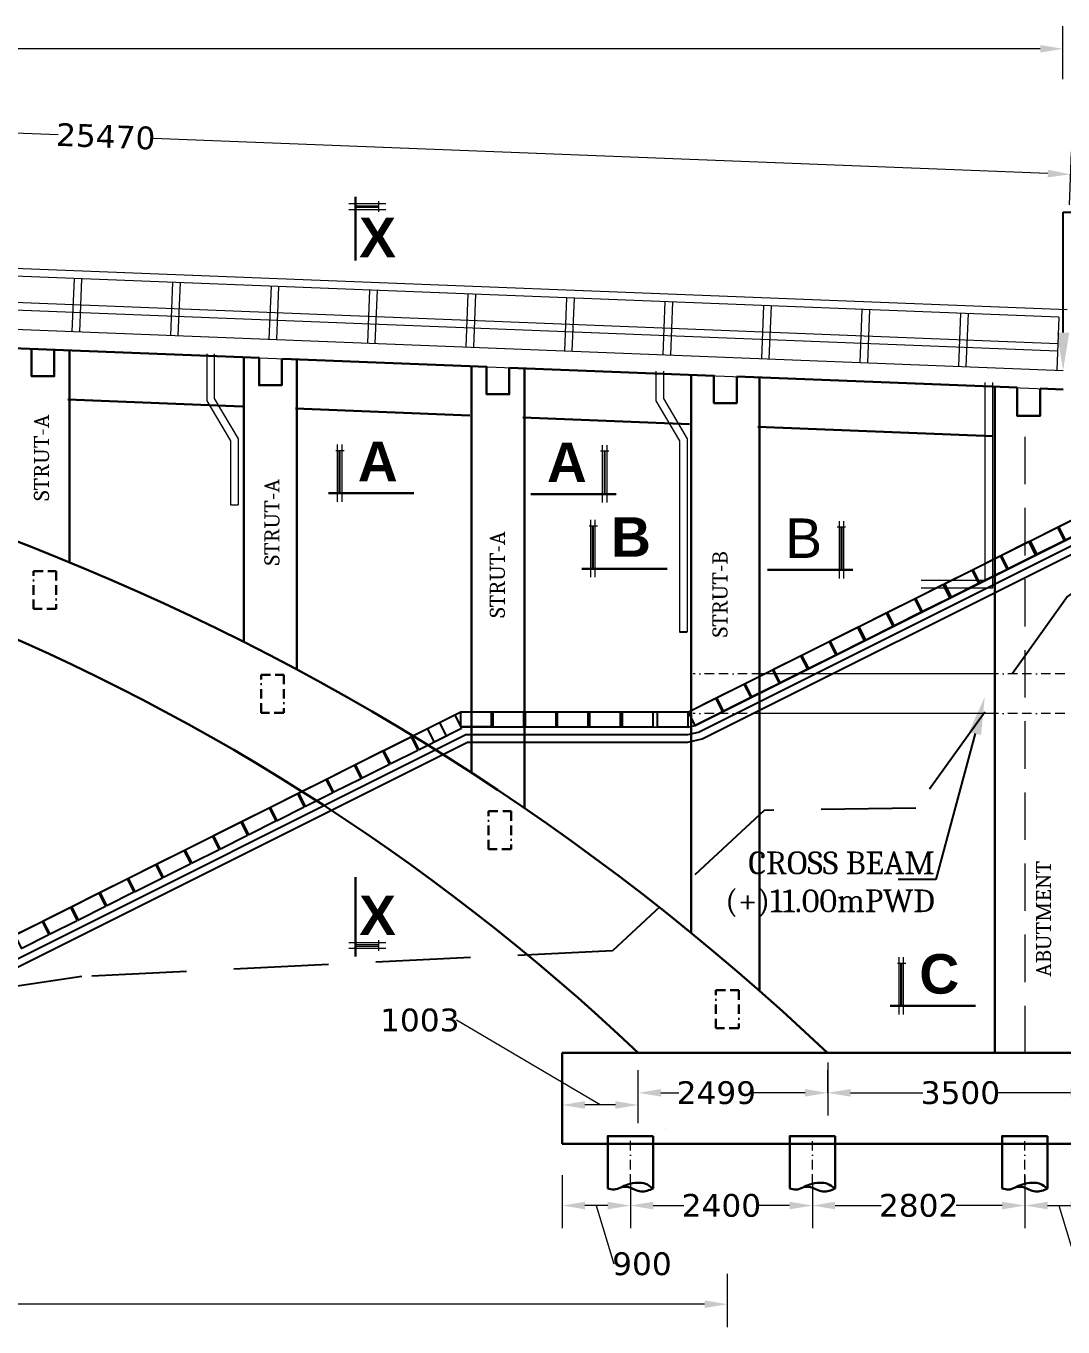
# Model space of a CAD drawing. Header units: millimetres. Extents: x 1475046 to 1606987, y -2702623 to -2509203.
# Drawn here: x 1530107 to 1543783, y -2527160 to -2510009 of the extents above; entities that cross this region are included whole.
import ezdxf
from ezdxf import colors
from ezdxf.entities.mleader import LeaderData, LeaderLine
from ezdxf.math import Vec2, Vec3

# ---------------------------------------------------------------- set-up
doc = ezdxf.new("R2010")
doc.units = ezdxf.units.MM
doc.header["$LTSCALE"] = 25
doc.header["$MEASUREMENT"] = 0
doc.header["$PDMODE"] = 3
for name, pattern in [('BORDER2', [0.875, 0.25, -0.125, 0.25, -0.125, 0, -0.125]), ('CENTER2', [1.125, 0.75, -0.125, 0.125, -0.125]), ('DASHED', [0.75, 0.5, -0.25]), ('DASHED2', [0.375, 0.25, -0.125])]:
    doc.linetypes.add(name, pattern=pattern)
doc.layers.get('0').update_dxf_attribs({"lineweight": 13})
doc.layers.get('Defpoints').update_dxf_attribs({"color": 230, "lineweight": 9})
for name, color, linetype, lineweight in [('COLUMN', 1, 'Continuous', 25), ('DIMEN', 8, 'Continuous', 9), ('grid', 114, 'CENTER2', 20), ('HOUSEP1', 7, 'Continuous', 15), ('PILE', 214, 'Continuous', 30), ('RALING', 234, 'Continuous', 18), ('Text-5', 6, 'Continuous', 9), ('WALL', 10, 'Continuous', 25)]:
    doc.layers.add(name, color=color, linetype=linetype, lineweight=lineweight)
doc.layers.add('SLOPEEARTH', color=3, linetype='Continuous')
doc.styles.get("Standard").update_dxf_attribs({"font": 'swissl.ttf'})
doc.styles.add('swis lt cn bt', font='verdana.ttf')
doc.linetypes.add('ZIGZAG', pattern='A,0.0001,-0.2,[131,ltypeshp.shx,S=0.2,R=0,X=-0.2,Y=0],-0.4,[131,ltypeshp.shx,S=0.2,R=180,X=0.2,Y=0],-0.2', length=0.8001)
doc.dimstyles.new('meter', dxfattribs={"dimtxt": 150, "dimasz": 5, "dimexe": 3, "dimexo": 4, "dimgap": 1, "dimtad": 1, "dimdec": 0, "dimzin": 0, "dimdsep": 46, "dimtxsty": 'swis lt cn bt', "dimblk": 'OBLIQUE', "dimcen": 3, "dimdle": 3, "dimclrd": 8, "dimclre": 8, "dimclrt": 7, "dimadec": 0, "dimazin": 0, "dimtfac": 1, "dimtdec": 0, "dimtofl": 0, "dimtmove": 1, "dimatfit": 2, "dimldrblk": 'OBLIQUE', "dimfxl": 1, "dimtolj": 1, "dimtzin": 0, "dimlwd": 9, "dimlwe": 9, "dimarcsym": 0})

# ---------------------------------------------------------------- blocks, each defined once
blk = doc.blocks.new('*D204')
at = {"layer": 'Defpoints', "color": 0, "ltscale": 100, "transparency": 16777216}
for p in [(1540681, -2523545), (1538181, -2524073), (1538181, -2524501)]:
    blk.add_point(p, dxfattribs=at)
at = {"layer": 'DIMEN', "color": 5, "lineweight": 9, "ltscale": 100, "transparency": 16777216}
for p, q in [((1540681, -2523673), (1540681, -2524373)), ((1538181, -2524473), (1538181, -2523773))]:
    blk.add_line(p, q, dxfattribs=at)
at = {"layer": 'DIMEN', "color": 8, "lineweight": 9, "ltscale": 100, "transparency": 16777216}
for p, q in [((1538481, -2524073), (1538715, -2524073)), ((1540381, -2524073), (1539706, -2524073))]:
    blk.add_line(p, q, dxfattribs=at)
at = {"layer": 'DIMEN', "color": 8, "ltscale": 100, "transparency": 16777216}
for points in [[(1538481, -2524023), (1538481, -2524123), (1538181, -2524073)], [(1540381, -2524023), (1540381, -2524123), (1540681, -2524073)]]:
    blk.add_solid(points, dxfattribs=at)
at = {"layer": 'DIMEN', "color": 7, "ltscale": 100, "transparency": 16777216, "insert": (1539211, -2524073), "char_height": 300, "attachment_point": 5, "style": 'swis lt cn bt'}
blk.add_mtext('\\A1;2499', dxfattribs=at)
blk = doc.blocks.new('_Oblique')
at = {"color": 0, "linetype": 'ByBlock', "lineweight": -2}
blk.add_line((-0.5, -0.5), (0.5, 0.5), dxfattribs=at)
blk = doc.blocks.new('*D205')
at = {"layer": 'Defpoints', "color": 0, "ltscale": 100, "transparency": 16777216}
for p in [(1537178, -2524233), (1537178, -2524239), (1538181, -2524233)]:
    blk.add_point(p, dxfattribs=at)
at = {"layer": 'DIMEN', "color": 8, "lineweight": 9, "ltscale": 100, "transparency": 16777216}
for p, q in [((1535784, -2523115), (1535782, -2523115)), ((1537680, -2524233), (1535784, -2523115)), ((1537881, -2524233), (1537478, -2524233))]:
    blk.add_line(p, q, dxfattribs=at)
at = {"layer": 'DIMEN', "color": 5, "lineweight": 9, "ltscale": 100, "transparency": 16777216}
for p, q in [((1537178, -2524235), (1537178, -2523933)), ((1538181, -2524233), (1538181, -2523933))]:
    blk.add_line(p, q, dxfattribs=at)
at = {"layer": 'DIMEN', "color": 8, "ltscale": 100, "transparency": 16777216}
for points in [[(1537478, -2524183), (1537478, -2524283), (1537178, -2524233)], [(1537881, -2524183), (1537881, -2524283), (1538181, -2524233)]]:
    blk.add_solid(points, dxfattribs=at)
at = {"layer": 'DIMEN', "color": 7, "ltscale": 100, "transparency": 16777216, "insert": (1535300, -2523115), "char_height": 300, "attachment_point": 5, "style": 'swis lt cn bt'}
blk.add_mtext('\\A1;1003', dxfattribs=at)
blk = doc.blocks.new('*D207')
at = {"layer": 'Defpoints', "color": 0, "ltscale": 100, "transparency": 16777216}
for p in [(1540681, -2524073), (1544180, -2524073), (1544180, -2524277)]:
    blk.add_point(p, dxfattribs=at)
at = {"layer": 'DIMEN', "color": 5, "lineweight": 9, "ltscale": 100, "transparency": 16777216}
for p, q in [((1540681, -2524073), (1540681, -2523773)), ((1544180, -2524273), (1544180, -2523773))]:
    blk.add_line(p, q, dxfattribs=at)
at = {"layer": 'DIMEN', "color": 8, "lineweight": 9, "ltscale": 100, "transparency": 16777216}
for p, q in [((1540981, -2524073), (1541935, -2524073)), ((1543880, -2524073), (1542926, -2524073))]:
    blk.add_line(p, q, dxfattribs=at)
at = {"layer": 'DIMEN', "color": 8, "ltscale": 100, "transparency": 16777216}
for points in [[(1540981, -2524023), (1540981, -2524123), (1540681, -2524073)], [(1543880, -2524023), (1543880, -2524123), (1544180, -2524073)]]:
    blk.add_solid(points, dxfattribs=at)
at = {"layer": 'DIMEN', "color": 7, "ltscale": 100, "transparency": 16777216, "insert": (1542430, -2524073), "char_height": 300, "attachment_point": 5, "style": 'swis lt cn bt'}
blk.add_mtext('\\A1;3500', dxfattribs=at)
blk = doc.blocks.new('*D208')
at = {"layer": 'Defpoints', "color": 0, "ltscale": 100, "transparency": 16777216}
for p in [(1543280, -2524745), (1544180, -2524745), (1544180, -2525559)]:
    blk.add_point(p, dxfattribs=at)
at = {"layer": 'DIMEN', "color": 5, "lineweight": 9, "ltscale": 100, "transparency": 16777216}
for p, q in [((1543280, -2525159), (1543280, -2525859)), ((1544180, -2525159), (1544180, -2525859))]:
    blk.add_line(p, q, dxfattribs=at)
at = {"layer": 'DIMEN', "color": 8, "lineweight": 9, "ltscale": 100, "transparency": 16777216}
for p, q in [((1543580, -2525559), (1543880, -2525559)), ((1543730, -2525559), (1543961, -2526329)), ((1543961, -2526329), (1543963, -2526329))]:
    blk.add_line(p, q, dxfattribs=at)
at = {"layer": 'DIMEN', "color": 8, "ltscale": 100, "transparency": 16777216}
for points in [[(1543580, -2525509), (1543580, -2525609), (1543280, -2525559)], [(1543880, -2525509), (1543880, -2525609), (1544180, -2525559)]]:
    blk.add_solid(points, dxfattribs=at)
at = {"layer": 'DIMEN', "color": 7, "ltscale": 100, "transparency": 16777216, "insert": (1544333, -2526329), "char_height": 300, "attachment_point": 5, "style": 'swis lt cn bt'}
blk.add_mtext('\\A1;900', dxfattribs=at)
blk = doc.blocks.new('*D209')
at = {"layer": 'Defpoints', "color": 0, "ltscale": 100, "transparency": 16777216}
for p in [(1540478, -2525260), (1543280, -2525369), (1540478, -2525559)]:
    blk.add_point(p, dxfattribs=at)
at = {"layer": 'DIMEN', "color": 5, "lineweight": 9, "ltscale": 100, "transparency": 16777216}
for p, q in [((1540478, -2525264), (1540478, -2525859)), ((1543280, -2525373), (1543280, -2525859))]:
    blk.add_line(p, q, dxfattribs=at)
at = {"layer": 'DIMEN', "color": 8, "lineweight": 9, "ltscale": 100, "transparency": 16777216}
for p, q in [((1540778, -2525559), (1541383, -2525559)), ((1542980, -2525559), (1542375, -2525559))]:
    blk.add_line(p, q, dxfattribs=at)
at = {"layer": 'DIMEN', "color": 8, "ltscale": 100, "transparency": 16777216}
for points in [[(1540778, -2525509), (1540778, -2525609), (1540478, -2525559)], [(1542980, -2525509), (1542980, -2525609), (1543280, -2525559)]]:
    blk.add_solid(points, dxfattribs=at)
at = {"layer": 'DIMEN', "color": 7, "ltscale": 100, "transparency": 16777216, "insert": (1541879, -2525559), "char_height": 300, "attachment_point": 5, "style": 'swis lt cn bt'}
blk.add_mtext('\\A1;2802', dxfattribs=at)
blk = doc.blocks.new('*D210')
at = {"layer": 'Defpoints', "color": 0, "ltscale": 100, "transparency": 16777216}
for p in [(1538078, -2525319), (1540478, -2525319), (1538078, -2525559)]:
    blk.add_point(p, dxfattribs=at)
at = {"layer": 'DIMEN', "color": 5, "lineweight": 9, "ltscale": 100, "transparency": 16777216}
for p, q in [((1538078, -2525323), (1538078, -2525859)), ((1540478, -2525323), (1540478, -2525859))]:
    blk.add_line(p, q, dxfattribs=at)
at = {"layer": 'DIMEN', "color": 8, "lineweight": 9, "ltscale": 100, "transparency": 16777216}
for p, q in [((1538378, -2525559), (1538782, -2525559)), ((1540178, -2525559), (1539774, -2525559))]:
    blk.add_line(p, q, dxfattribs=at)
at = {"layer": 'DIMEN', "color": 8, "ltscale": 100, "transparency": 16777216}
for points in [[(1538378, -2525509), (1538378, -2525609), (1538078, -2525559)], [(1540178, -2525509), (1540178, -2525609), (1540478, -2525559)]]:
    blk.add_solid(points, dxfattribs=at)
at = {"layer": 'DIMEN', "color": 7, "ltscale": 100, "transparency": 16777216, "insert": (1539278, -2525559), "char_height": 300, "attachment_point": 5, "style": 'swis lt cn bt'}
blk.add_mtext('\\A1;2400', dxfattribs=at)
blk = doc.blocks.new('*D211')
at = {"layer": 'Defpoints', "color": 0, "ltscale": 100, "transparency": 16777216}
for p in [(1537178, -2524744), (1538078, -2525260), (1537178, -2525559)]:
    blk.add_point(p, dxfattribs=at)
at = {"layer": 'DIMEN', "color": 5, "lineweight": 9, "ltscale": 100, "transparency": 16777216}
for p, q in [((1537178, -2525159), (1537178, -2525859)), ((1538078, -2525264), (1538078, -2525859))]:
    blk.add_line(p, q, dxfattribs=at)
at = {"layer": 'DIMEN', "color": 8, "lineweight": 9, "ltscale": 100, "transparency": 16777216}
for p, q in [((1537778, -2525559), (1537478, -2525559)), ((1537628, -2525559), (1537859, -2526329)), ((1537859, -2526329), (1537861, -2526329))]:
    blk.add_line(p, q, dxfattribs=at)
at = {"layer": 'DIMEN', "color": 8, "ltscale": 100, "transparency": 16777216}
for points in [[(1537478, -2525509), (1537478, -2525609), (1537178, -2525559)], [(1537778, -2525509), (1537778, -2525609), (1538078, -2525559)]]:
    blk.add_solid(points, dxfattribs=at)
at = {"layer": 'DIMEN', "color": 7, "ltscale": 100, "transparency": 16777216, "insert": (1538230, -2526329), "char_height": 300, "attachment_point": 5, "style": 'swis lt cn bt'}
blk.add_mtext('\\A1;900', dxfattribs=at)
blk = doc.blocks.new('*D216')
at = {"layer": 'Defpoints', "color": 0, "ltscale": 100, "transparency": 16777216}
for p in [(1518343, -2523550), (1539356, -2523545), (1539356, -2526860)]:
    blk.add_point(p, dxfattribs=at)
at = {"layer": 'DIMEN', "color": 5, "lineweight": 9, "ltscale": 100, "transparency": 16777216}
for p, q in [((1518343, -2526460), (1518343, -2527160)), ((1539356, -2526460), (1539356, -2527160))]:
    blk.add_line(p, q, dxfattribs=at)
at = {"layer": 'DIMEN', "color": 8, "lineweight": 9, "ltscale": 100, "transparency": 16777216}
for p, q in [((1518643, -2526860), (1528225, -2526860)), ((1539056, -2526860), (1529475, -2526860))]:
    blk.add_line(p, q, dxfattribs=at)
at = {"layer": 'DIMEN', "color": 8, "ltscale": 100, "transparency": 16777216}
for points in [[(1518643, -2526810), (1518643, -2526910), (1518343, -2526860)], [(1539056, -2526810), (1539056, -2526910), (1539356, -2526860)]]:
    blk.add_solid(points, dxfattribs=at)
at = {"layer": 'DIMEN', "color": 7, "ltscale": 100, "transparency": 16777216, "insert": (1528850, -2526860), "char_height": 300, "attachment_point": 5, "style": 'swis lt cn bt'}
blk.add_mtext('\\A1;21013', dxfattribs=at)
blk = doc.blocks.new('*D219')
at = {"layer": 'Defpoints', "color": 0, "ltscale": 100, "transparency": 16777216}
for p in [(1534900, -2513836), (1511062, -2514085), (1511092, -2514085)]:
    blk.add_point(p, dxfattribs=at)
at = {"layer": 'DIMEN', "color": 8, "lineweight": 9, "ltscale": 100, "transparency": 16777216}
for p, q in [((1511062, -2513535), (1511062, -2513235)), ((1511062, -2514385), (1511062, -2514685))]:
    blk.add_line(p, q, dxfattribs=at)
at = {"layer": 'DIMEN', "color": 5, "lineweight": 9, "ltscale": 100, "transparency": 16777216}
for p, q in [((1511862, -2513835), (1510262, -2513835)), ((1511088, -2514085), (1510262, -2514085))]:
    blk.add_line(p, q, dxfattribs=at)
at = {"layer": 'DIMEN', "color": 8, "ltscale": 100, "transparency": 16777216}
for points in [[(1511012, -2513535), (1511112, -2513535), (1511062, -2513835)], [(1511012, -2514385), (1511112, -2514385), (1511062, -2514085)]]:
    blk.add_solid(points, dxfattribs=at)
at = {"layer": 'DIMEN', "color": 7, "ltscale": 100, "transparency": 16777216, "insert": (1510958, -2513275), "char_height": 300, "attachment_point": 5, "rotation": 89.998, "style": 'swis lt cn bt'}
blk.add_mtext('\\A1;250', dxfattribs=at)
blk = doc.blocks.new('*D221')
at = {"layer": 'Defpoints', "color": 0, "ltscale": 100, "transparency": 16777216}
for p in [(1543782, -2510309), (1492882, -2514550), (1543782, -2514550)]:
    blk.add_point(p, dxfattribs=at)
at = {"layer": 'DIMEN', "color": 5, "lineweight": 9, "ltscale": 100, "transparency": 16777216}
for p, q in [((1492882, -2510709), (1492882, -2510009)), ((1543782, -2510709), (1543782, -2510009))]:
    blk.add_line(p, q, dxfattribs=at)
at = {"layer": 'DIMEN', "color": 8, "lineweight": 9, "ltscale": 100, "transparency": 16777216}
for p, q in [((1493182, -2510309), (1517708, -2510309)), ((1543482, -2510309), (1518956, -2510309))]:
    blk.add_line(p, q, dxfattribs=at)
at = {"layer": 'DIMEN', "color": 8, "ltscale": 100, "transparency": 16777216}
for points in [[(1493182, -2510259), (1493182, -2510359), (1492882, -2510309)], [(1543482, -2510259), (1543482, -2510359), (1543782, -2510309)]]:
    blk.add_solid(points, dxfattribs=at)
at = {"layer": 'DIMEN', "color": 7, "ltscale": 100, "transparency": 16777216, "insert": (1518332, -2510309), "char_height": 300, "attachment_point": 5, "style": 'swis lt cn bt'}
blk.add_mtext('\\A1;50900', dxfattribs=at)
blk = doc.blocks.new('PL')
at = {"layer": 'PILE', "ltscale": 150, "elevation": 14790}
for points in [[(-355079, -506206), (-355079, -505168)], [(-354179, -506206), (-354179, -505258)]]:
    blk.add_lwpolyline(points, dxfattribs=at)
at = {"layer": 'PILE', "linetype": 'ZIGZAG', "ltscale": 3000, "elevation": 14790}
blk.add_lwpolyline([(-354179, -505258), (-354179, -505168), (-355079, -505168)], dxfattribs=at)
at = {"layer": 'PILE', "ltscale": 150}
for points, knots in [([(-355079, -506206, 14790), (-355015, -506169, 14790), (-354949, -506078, 14790), (-354567, -506087, 14790), (-354358, -506250, 14790), (-354222, -506216, 14790), (-354179, -506206, 14790)], [0, 0, 0, 0, 244.913721, 595.520561, 904.340696, 1047.311708, 1047.311708, 1047.311708, 1047.311708]), ([(-355079, -506206, 14790), (-354998, -506239, 14790), (-354828, -506308, 14790), (-354614, -506163, 14790), (-354511, -506170, 14790), (-354460, -506175, 14790)], [0, 0, 0, 0, 275.407679, 579.85691, 760.141617, 760.141617, 760.141617, 760.141617])]:
    blk.add_open_spline(points, degree=3, knots=knots, dxfattribs=at)
blk = doc.blocks.new('*D225')
at = {"layer": 'Defpoints', "color": 0, "ltscale": 100, "transparency": 16777216}
for p in [(1543883, -2511965), (1518332, -2513550), (1543782, -2514550)]:
    blk.add_point(p, dxfattribs=at)
at = {"layer": 'DIMEN', "color": 5, "lineweight": 9, "ltscale": 100, "transparency": 16777216}
for p, q in [((1518417, -2511366), (1518445, -2510666)), ((1543868, -2512365), (1543895, -2511666))]:
    blk.add_line(p, q, dxfattribs=at)
at = {"layer": 'DIMEN', "color": 8, "lineweight": 9, "ltscale": 100, "transparency": 16777216}
for p, q in [((1518733, -2510978), (1530532, -2511441)), ((1543584, -2511954), (1531785, -2511490))]:
    blk.add_line(p, q, dxfattribs=at)
at = {"layer": 'DIMEN', "color": 8, "ltscale": 100, "transparency": 16777216}
for points in [[(1518735, -2510928), (1518731, -2511028), (1518433, -2510966)], [(1543586, -2511904), (1543582, -2512004), (1543883, -2511965)]]:
    blk.add_solid(points, dxfattribs=at)
at = {"layer": 'DIMEN', "color": 7, "ltscale": 100, "transparency": 16777216, "insert": (1531158, -2511466), "char_height": 300, "attachment_point": 5, "rotation": 357.751, "style": 'swis lt cn bt'}
blk.add_mtext('\\A1;25470', dxfattribs=at)

msp = doc.modelspace()

# ---------------------------------------------------------------- linework, layer by layer
at = {"ltscale": 100}
for p, q in [((1518343.1, -2513549.8), (1543783.9, -2514549.8)), ((1518333.2, -2513799.6), (1543774.1, -2514799.6)), ((1538540.1, -2524544.4), (1538540.1, -2524544.4))]:
    msp.add_line(p, q, dxfattribs=at)
at = {"layer": 'COLUMN', "lineweight": 30, "ltscale": 100}
for p, q in [((1521196.9, -2513912.2), (1533187.6, -2514383.5)), ((1530679.9, -2517086.2), (1530679.9, -2514285)), ((1532979.9, -2518136.9), (1532979.9, -2514375.4)), ((1533487.4, -2514395.3), (1536185.3, -2514501.4)), ((1533679.9, -2518500.9), (1533679.9, -2514402.9)), ((1535979.9, -2519857), (1535979.9, -2514493.3)), ((1536485, -2514513.1), (1539183, -2514619.2)), ((1536679.9, -2520322.4), (1536679.9, -2514520.8)), ((1538879.9, -2521967.1), (1538879.9, -2514607.3)), ((1539482.7, -2514631), (1543179.9, -2514776.3)), ((1539779.9, -2522728.7), (1539779.9, -2514642.6)), ((1542883.9, -2523549.8), (1542883.9, -2514764.7)), ((1543480.3, -2514788.1), (1543783.9, -2514799.7)), ((1530660.2, -2514934.7), (1532962.2, -2515025.2)), ((1533661.7, -2515052.7), (1535959.9, -2515143)), ((1536659.4, -2515170.5), (1538857.7, -2515256.9)), ((1539757, -2515292.2), (1542858.6, -2515414.2)), ((1544180.1, -2523545.5), (1537178.1, -2523544.1)), ((1537178.1, -2524744.1), (1537178.1, -2523544.1)), ((1544179.9, -2524745.5), (1537177.9, -2524744.1))]:
    msp.add_line(p, q, dxfattribs=at)
for points in [[(1530479.9, -2514277.2), (1530479.9, -2514627.2), (1530179.9, -2514627.2), (1530179.9, -2514265.3)], [(1533479.9, -2514395), (1533479.9, -2514745), (1533179.9, -2514745), (1533179.9, -2514383.2)], [(1536479.9, -2514512.9), (1536479.9, -2514862.9), (1536179.9, -2514862.9), (1536179.9, -2514501.1)], [(1539479.9, -2514630.9), (1539479.9, -2514980.9), (1539179.9, -2514980.9), (1539179.9, -2514619.1)], [(1543479.9, -2514788.1), (1543479.9, -2515149.8), (1543179.9, -2515149.8), (1543179.9, -2514776.3)]]:
    msp.add_lwpolyline(points, dxfattribs=at)
at = {"layer": 'COLUMN', "linetype": 'BORDER2', "lineweight": 30, "ltscale": 20}
for points in [[(1530506.2, -2517694.2), (1530206.2, -2517694.2), (1530206.2, -2517194.2), (1530506.2, -2517194.2)], [(1533506.2, -2519062.5), (1533206.2, -2519062.5), (1533206.2, -2518562.5), (1533506.2, -2518562.5)], [(1536506.2, -2520861.5), (1536206.2, -2520861.5), (1536206.2, -2520361.5), (1536506.2, -2520361.5)], [(1539506.2, -2523221.1), (1539206.2, -2523221.1), (1539206.2, -2522721.1), (1539506.2, -2522721.1)]]:
    msp.add_lwpolyline(points, close=True, dxfattribs=at)
at = {"layer": 'COLUMN', "lineweight": 30, "ltscale": 100}
for centre, radius, start, end in [((1518331, -2547161.2), 32511.5, 46.58536, 133.42874), ((1518332.7, -2544546.8), 28897.2, 46.61881, 133.39707)]:
    msp.add_arc(centre, radius, start, end, dxfattribs=at)
at = {"layer": 'HOUSEP1', "ltscale": 100}
for p, q in [((1534366.4, -2512348.2), (1534853.9, -2512348.2)), ((1534451.6, -2512378.2), (1534753.3, -2512378.2)), ((1534753.3, -2512318.8), (1534753.3, -2512458.2)), ((1534366.4, -2512426.3), (1534853.9, -2512426.3)), ((1534451.6, -2512396.3), (1534753.3, -2512396.3)), ((1534193.1, -2515603.5), (1534304.6, -2515603.5)), ((1534215.4, -2516281.1), (1534215.4, -2515524.1)), ((1534238.8, -2516168.7), (1534238.8, -2515603.5)), ((1534249.7, -2516168.7), (1534249.7, -2515603.5)), ((1534274.9, -2516281.1), (1534274.9, -2515524.1)), ((1537792.6, -2515615), (1537681.1, -2515615)), ((1537710.8, -2516292.6), (1537710.8, -2515535.6)), ((1537736, -2516180.2), (1537736, -2515615)), ((1537746.8, -2516180.2), (1537746.8, -2515615)), ((1537770.3, -2516292.6), (1537770.3, -2515535.6)), ((1537532.8, -2516598.4), (1537644.3, -2516598.4)), ((1537555.2, -2517276.1), (1537555.2, -2516519.1)), ((1537578.6, -2517163.6), (1537578.6, -2516598.4)), ((1537589.4, -2517163.6), (1537589.4, -2516598.4)), ((1537614.7, -2517276.1), (1537614.7, -2516519.1)), ((1540915.6, -2516614.6), (1540804.1, -2516614.6)), ((1540833.8, -2517292.2), (1540833.8, -2516535.2)), ((1540859, -2517179.8), (1540859, -2516614.6)), ((1540869.9, -2517179.8), (1540869.9, -2516614.6)), ((1540893.3, -2517292.2), (1540893.3, -2516535.2)), ((1542906.2, -2518549.8), (1539806.2, -2518549.8)), ((1542906.2, -2519070.6), (1539806.2, -2519070.6)), ((1534366.4, -2522089.4), (1534853.9, -2522089.4)), ((1534451.6, -2522119.4), (1534753.3, -2522119.4)), ((1534451.6, -2522137.5), (1534753.3, -2522137.5)), ((1534753.3, -2522060), (1534753.3, -2522199.4)), ((1534366.4, -2522167.5), (1534853.9, -2522167.5)), ((1541620.9, -2523039.3), (1541620.9, -2522282.3)), ((1541680.4, -2523039.3), (1541680.4, -2522282.3)), ((1541598.6, -2522361.6), (1541710.1, -2522361.6)), ((1541644.4, -2522926.9), (1541644.4, -2522361.6)), ((1541655.2, -2522926.9), (1541655.2, -2522361.6)), ((1538378.1, -2524643.4), (1537778.1, -2524643.4)), ((1538378.1, -2524644.6), (1537778.1, -2524644.6)), ((1540778.1, -2524644.4), (1540178.1, -2524644.4)), ((1540778.1, -2524644.7), (1540178.1, -2524644.7)), ((1543580.1, -2524644.4), (1542980.1, -2524644.4))]:
    msp.add_line(p, q, dxfattribs=at)
at = {"layer": 'HOUSEP1', "lineweight": 30, "ltscale": 100}
for p, q in [((1534451.6, -2512261.2), (1534451.6, -2513101.2)), ((1534096.9, -2516168.7), (1535222.7, -2516168.7)), ((1537888.8, -2516180.2), (1536762.9, -2516180.2)), ((1537436.7, -2517163.6), (1538562.5, -2517163.6)), ((1541011.8, -2517179.8), (1539886, -2517179.8)), ((1534451.6, -2521229.2), (1534451.6, -2522274.1)), ((1541502.4, -2522926.9), (1542628.3, -2522926.9))]:
    msp.add_line(p, q, dxfattribs=at)
at = {"layer": 'HOUSEP1', "linetype": 'DASHED2', "ltscale": 100}
msp.add_line((1543283.9, -2523549.8), (1543286.1, -2515149.8), dxfattribs=at)
at = {"layer": 'HOUSEP1', "linetype": 'BORDER2', "ltscale": 20}
for p, q in [((1539806.2, -2518549.8), (1538906.2, -2518549.8)), ((1543806.2, -2518549.8), (1542906.2, -2518549.8)), ((1539806.2, -2519070.6), (1538906.2, -2519070.6)), ((1543806.2, -2519070.6), (1542906.2, -2519070.6)), ((1538078.1, -2525269.8), (1538078.1, -2524643.3)), ((1538078.1, -2525269.8), (1538078.1, -2524643.3)), ((1540478.1, -2525270.8), (1540478.1, -2524644.4)), ((1540478.1, -2525270.8), (1540478.1, -2524644.4)), ((1543280.1, -2525270.8), (1543280.1, -2524644.4)), ((1543280.1, -2525270.8), (1543280.1, -2524644.4))]:
    msp.add_line(p, q, dxfattribs=at)
at = {"layer": 'PILE'}
for p, q in [((1538378.1, -2524643.8), (1537778.1, -2524643.8)), ((1540778.1, -2524644.9), (1540178.1, -2524644.9)), ((1543580.1, -2524644.9), (1542980.1, -2524644.9))]:
    msp.add_line(p, q, dxfattribs=at)
at = {"layer": 'RALING', "ltscale": 100}
for p, q in [((1543837.6, -2513751.3), (1518374.5, -2512750.2)), ((1543729.8, -2513847.1), (1518470.5, -2512854.4)), ((1543716, -2514196.8), (1518456.7, -2513204.1)), ((1543712.1, -2514296.6), (1518452.8, -2513304)), ((1530739.8, -2513336.6), (1530712.3, -2514036)), ((1530839.7, -2513340.5), (1530812.2, -2514040)), ((1532038.8, -2513387.6), (1532011.3, -2514087.1)), ((1532138.7, -2513391.5), (1532111.2, -2514091)), ((1533337.8, -2513438.7), (1533310.3, -2514138.1)), ((1533437.7, -2513442.6), (1533410.2, -2514142.1)), ((1534636.8, -2513489.7), (1534609.3, -2514189.2)), ((1534736.7, -2513493.6), (1534709.2, -2514193.1)), ((1535935.8, -2513540.7), (1535908.3, -2514240.2)), ((1536035.7, -2513544.7), (1536008.2, -2514244.1)), ((1537234.8, -2513591.8), (1537207.3, -2514291.2)), ((1537334.7, -2513595.7), (1537307.2, -2514295.2)), ((1538533.8, -2513642.8), (1538506.3, -2514342.3)), ((1538633.7, -2513646.8), (1538606.2, -2514346.2)), ((1539832.8, -2513693.9), (1539805.3, -2514393.4)), ((1539932.7, -2513697.8), (1539905.2, -2514397.3)), ((1541131.8, -2513744.9), (1541104.3, -2514444.4)), ((1541231.7, -2513748.9), (1541204.2, -2514448.3)), ((1542430.8, -2513796), (1542403.3, -2514495.5)), ((1542530.7, -2513799.9), (1542503.2, -2514499.4)), ((1543729.8, -2513847.1), (1543702.3, -2514546.5))]:
    msp.add_line(p, q, dxfattribs=at)
at = {"layer": 'SLOPEEARTH', "linetype": 'DASHED', "lineweight": -2, "ltscale": 100}
msp.add_lwpolyline([(1551843.1, -2514719.8), (1547843.1, -2514719.8), (1543843.1, -2517529.8), (1541843.1, -2520319.8), (1539843.1, -2520349.8), (1537843.1, -2522199.8), (1530843.1, -2522539.8), (1529843.1, -2522689.8), (1526843.1, -2523089.8), (1522843.1, -2523239.8), (1520843.1, -2523289.8), (1517843.1, -2523069.8), (1515843.1, -2522689.8), (1509843.1, -2522269.8), (1504843.1, -2520869.8), (1495843.1, -2519769.8), (1489843.1, -2516769.8), (1488843.1, -2515839.8), (1481843.1, -2515959.8)], dxfattribs=at)
at = {"layer": 'Text-5'}
for p, q in [((1542752.1, -2514707.3), (1542752.1, -2517318.9)), ((1542852.1, -2514709.3), (1542852.1, -2517418.9)), ((1532903.6, -2515449.8), (1532903.6, -2516323)), ((1538825.7, -2515449.8), (1538825.7, -2517996.6)), ((1532803.6, -2515477.3), (1532803.6, -2516323)), ((1538725.7, -2515477.3), (1538725.7, -2517996.6)), ((1532803.6, -2516323), (1532903.6, -2516323)), ((1542752.1, -2517318.9), (1541912.6, -2517318.9)), ((1542852.1, -2517418.9), (1541912.6, -2517418.9))]:
    msp.add_line(p, q, dxfattribs=at)
for points in [[(1532489.9, -2514330.8), (1532489.9, -2514949.1), (1532803.6, -2515477.3)], [(1532589.9, -2514330.8), (1532589.9, -2514921.6), (1532903.6, -2515449.8)], [(1538412, -2514560.3), (1538412, -2514949.1), (1538725.7, -2515477.3)], [(1538512, -2514560.3), (1538512, -2514921.6), (1538825.7, -2515449.8)], [(1542906.2, -2518549.8), (1539806.2, -2518549.8)]]:
    msp.add_lwpolyline(points, dxfattribs=at)
at = {"layer": 'WALL', "color": 6, "lineweight": 25}
for p, q in [((1538932.5, -2519228.7), (1547223.4, -2515083.3)), ((1538977.2, -2519318.2), (1547594, -2515009.8)), ((1539021.9, -2519407.6), (1547800.3, -2515018.4)), ((1538725.7, -2517996.6), (1538825.7, -2517996.6)), ((1538836.1, -2519250.3), (1538932.5, -2519228.7)), ((1535913.9, -2519349.8), (1525843.1, -2524385.2)), ((1535843.1, -2519249.8), (1538836.1, -2519250.3)), ((1535913.9, -2519349.8), (1538836.1, -2519350.3)), ((1538836, -2519450.3), (1539021.9, -2519407.6)), ((1538836.1, -2519350.3), (1538977.2, -2519318.2)), ((1535937.5, -2519449.8), (1525933.6, -2524451.8)), ((1535937.5, -2519449.9), (1538836, -2519450.3))]:
    msp.add_line(p, q, dxfattribs=at)
msp.add_lwpolyline([(1490018.4, -2515137.5), (1497843.1, -2519049.8), (1500843.1, -2519049.8), (1510843.1, -2524049.8), (1525843.1, -2524049.8), (1535843.1, -2519049.8), (1538843.1, -2519049.8), (1546975, -2514983.9)], dxfattribs=at)
for points in [[(1544174.8, -2516607.6), (1543817, -2516786.5), (1543727.6, -2516607.6), (1544085.3, -2516428.7)], [(1543800.4, -2516794.7), (1543442.7, -2516973.6), (1543353.2, -2516794.7), (1543711, -2516615.9)], [(1543419.2, -2516985.4), (1543061.4, -2517164.3), (1542972, -2516985.4), (1543329.7, -2516806.5)], [(1543044.8, -2517172.5), (1542687.1, -2517351.4), (1542597.6, -2517172.5), (1542955.4, -2516993.7)], [(1542670.5, -2517359.7), (1542312.7, -2517538.6), (1542223.3, -2517359.7), (1542581.1, -2517180.8)], [(1542288.4, -2517550.8), (1541930.7, -2517729.6), (1541841.2, -2517550.8), (1542199, -2517371.9)], [(1541914.1, -2517737.9), (1541556.3, -2517916.8), (1541466.9, -2517737.9), (1541824.7, -2517559)], [(1541539.8, -2517925.1), (1541182, -2518104), (1541092.6, -2517925.1), (1541450.3, -2517746.2)], [(1541160.8, -2518114.6), (1540803, -2518293.5), (1540713.6, -2518114.6), (1541071.3, -2517935.7)], [(1540786.5, -2518301.7), (1540428.7, -2518480.6), (1540339.2, -2518301.7), (1540697, -2518122.9)], [(1540412.1, -2518488.9), (1540054.4, -2518667.8), (1539964.9, -2518488.9), (1540322.7, -2518310)], [(1540038.9, -2518675.5), (1539681.2, -2518854.4), (1539591.7, -2518675.5), (1539949.5, -2518496.6)], [(1539664.6, -2518862.7), (1539306.8, -2519041.6), (1539217.4, -2518862.7), (1539575.2, -2518683.8)], [(1539290.3, -2519049.8), (1538932.5, -2519228.7), (1538843.1, -2519049.8), (1539200.8, -2518871)], [(1536243.1, -2519249.8), (1535843.1, -2519249.8), (1535843.1, -2519049.8), (1536243.1, -2519049.8)], [(1536666.9, -2519250.3), (1536266.9, -2519250.3), (1536266.9, -2519050.3), (1536666.9, -2519050.3)], [(1537092.2, -2519250.3), (1536692.2, -2519250.3), (1536692.2, -2519050.3), (1537092.2, -2519050.3)], [(1537515.4, -2519250.3), (1537115.4, -2519250.3), (1537115.4, -2519050.3), (1537515.4, -2519050.3)], [(1537942, -2519250.3), (1537542, -2519250.3), (1537542, -2519050.3), (1537942, -2519050.3)], [(1538373.8, -2519250.3), (1537973.8, -2519250.3), (1537973.8, -2519050.3), (1538373.8, -2519050.3)], [(1538836.1, -2519250.3), (1538436.1, -2519250.3), (1538436.1, -2519050.3), (1538836.1, -2519050.3)], [(1535648.5, -2519370.7), (1535290.7, -2519549.6), (1535201.2, -2519370.7), (1535559, -2519191.9)], [(1535849.8, -2519270.1), (1535492.1, -2519448.9), (1535402.6, -2519270.1), (1535760.4, -2519091.2)], [(1535274.1, -2519557.9), (1534916.4, -2519736.8), (1534826.9, -2519557.9), (1535184.7, -2519379)], [(1534899.8, -2519745.1), (1534542, -2519924), (1534452.6, -2519745.1), (1534810.4, -2519566.2)], [(1534525.5, -2519932.2), (1534167.7, -2520111.1), (1534078.3, -2519932.2), (1534436, -2519753.3)], [(1534151.2, -2520119.4), (1533793.4, -2520298.3), (1533703.9, -2520119.4), (1534061.7, -2519940.5)], [(1533776.8, -2520306.6), (1533419.1, -2520485.4), (1533329.6, -2520306.6), (1533687.4, -2520127.7)], [(1533402.5, -2520493.7), (1533044.7, -2520672.6), (1532955.3, -2520493.7), (1533313.1, -2520314.8)], [(1533028.2, -2520680.9), (1532670.4, -2520859.8), (1532581, -2520680.9), (1532938.7, -2520502)], [(1532653.8, -2520868.1), (1532296.1, -2521046.9), (1532206.6, -2520868.1), (1532564.4, -2520689.2)], [(1532279.5, -2521055.2), (1531921.7, -2521234.1), (1531832.3, -2521055.2), (1532190.1, -2520876.3)], [(1531905.2, -2521242.4), (1531547.4, -2521421.3), (1531458, -2521242.4), (1531815.7, -2521063.5)], [(1531530.9, -2521429.5), (1531173.1, -2521608.4), (1531083.6, -2521429.5), (1531441.4, -2521250.7)], [(1531156.5, -2521616.7), (1530798.8, -2521795.6), (1530709.3, -2521616.7), (1531067.1, -2521437.8)], [(1530782.2, -2521803.9), (1530424.4, -2521982.8), (1530335, -2521803.9), (1530692.8, -2521625)], [(1530407.9, -2521991), (1530050.1, -2522169.9), (1529960.7, -2521991), (1530318.4, -2521812.1)]]:
    msp.add_lwpolyline(points, close=True, dxfattribs=at)

# ---------------------------------------------------------------- block references
at = {"layer": 'PILE', "xscale": -0.6666666666666665, "yscale": 0.6666666666666665, "zscale": 0.6666666666666665}
for p in [(1301658.8, -2187863.7, -9859.8), (1304058.8, -2187864.8, -9859.8), (1306860.8, -2187864.8, -9859.8)]:
    msp.add_blockref('PL', p, dxfattribs=at)

# ---------------------------------------------------------------- texts
at = {"layer": 'DIMEN', "ltscale": 100, "char_height": 200, "width": 12349.105, "attachment_point": 7, "rotation": 90}
for s, insert in [('\\pxt0.11905;{\\fCambria|b0|i0|c0|p18;STRUT-A}', (1530412.8, -2516269.1)), ('\\pxt0.11905;{\\fCambria|b0|i0|c0|p18;STRUT-A}', (1533451.9, -2517119.5)), ('\\pxt0.11905;{\\fCambria|b0|i0|c0|p18;STRUT-A}', (1536424.8, -2517809.8)), ('\\pxt0.11905;{\\fCambria|b0|i0|c0|p18;STRUT-B}', (1539360.8, -2518066.9)), ('\\pxt0.11905;{\\fCambria|b0|i0|c0|p18;ABUTMENT}', (1543628.7, -2522544.8))]:
    msp.add_mtext(s, dxfattribs=dict(at, insert=insert))
at = {"layer": 'DIMEN', "ltscale": 100, "insert": (1542089.9, -2521756.7), "char_height": 300, "width": 4376.386, "attachment_point": 9}
msp.add_mtext('\\pxt0.11905;{\\fCambria|b0|i0|c0|p18;CROSS BEAM\\P(+)11.00mPWD }', dxfattribs=at)
at = {"layer": 'Text-5', "char_height": 520.8, "width": 20691.106, "attachment_point": 5}
for s, insert in [('\\pi-4200,l4200;{\\fSwis721 Lt BT|b1|i0|c0|p34;X}', (1534742.9, -2512797)), ('\\pxi-8.06452,l8.06452;{\\fSwis721 Lt BT|b1|i0|c0|p34;A}', (1534745.8, -2515750.5)), ('\\pxi-8.06452,l8.06452;{\\fSwis721 Lt BT|b1|i0|c0|p34;A}', (1537239.9, -2515762)), ('\\pxi-8.06452,l8.06452;{\\fSwis721 Lt BT|b1|i0|c0|p34;B}', (1538085.6, -2516745.4)), ('\\pxi-8.06452,l8.06452;B', (1540362.9, -2516761.6)), ('\\pi-4200,l4200;{\\fSwis721 Lt BT|b1|i0|c0|p34;X}', (1534742.9, -2521733.6)), ('\\pxi-8.06452,l8.06452;{\\fSwis721 Lt BT|b1|i0|c0|p34;C}', (1542151.3, -2522508.6))]:
    msp.add_mtext(s, dxfattribs=dict(at, insert=insert))

# ---------------------------------------------------------------- dimensions: what is measured, and where the dimension line sits
at = {"layer": 'DIMEN', "ltscale": 100}
for base, p1, p2, picture, middle in [((1543781.9, -2510309.2), (1492881.9, -2514550), (1543781.9, -2514549.8), '*D221', (1518331.9, -2510309.2)), ((1539356.2, -2526859.7), (1518343.1, -2523549.8), (1539356.2, -2523544.6), '*D216', (1528849.6, -2526859.7))]:
    dim = msp.add_linear_dim(base=base, p1=p1, p2=p2, dimstyle='meter', override={"dimtxt": 300, "dimasz": 300, "dimexe": 300, "dimtad": 0, "dimpost": '', "dimsah": 1, "dimdle": 20, "dimclre": 5, "dimfxl": 400, "dimfxlon": 1}, dxfattribs=at)
    dim.commit()
    dim.dimension.update_dxf_attribs({"geometry": picture, "text_midpoint": middle})
dim = msp.add_aligned_dim(p1=(1518331.6, -2513550.3), p2=(1543781.9, -2514549.8), distance=2586.3, dimstyle='meter', override={"dimtxt": 300, "dimasz": 300, "dimexe": 300, "dimtad": 0, "dimpost": '', "dimsah": 1, "dimdle": 20, "dimclre": 5, "dimfxl": 400, "dimfxlon": 1}, dxfattribs=at)
dim.commit()
dim.dimension.update_dxf_attribs({"geometry": '*D225', "text_midpoint": (1531158.2, -2511465.7)})
for base, p1, p2, angle, override, picture, middle in [((1511061.9, -2514085.4), (1534900.2, -2513836.2), (1511092.4, -2514085.4), 89.99803, {"dimtxt": 300, "dimasz": 300, "dimexe": 800, "dimtad": 0, "dimpost": '', "dimsah": 1, "dimdle": 300, "dimclre": 5, "dimfxl": 800, "dimfxlon": 1}, '*D219', (1510957.7, -2513274.5)), ((1537178.1, -2524233.2), (1538181.1, -2524233.2), (1537178.1, -2524238.9), 180, {"dimtxt": 300, "dimasz": 300, "dimexe": 300, "dimtad": 0, "dimpost": '', "dimsah": 1, "dimdle": 20, "dimclre": 5, "dimfxl": 400, "dimfxlon": 1}, '*D205', (1535780.8, -2523115.4)), ((1538181.1145, -2524073.1907), (1540680.5997, -2523544.8287), (1538181.1145, -2524501.0658), 180, {"dimtxt": 300, "dimasz": 300, "dimexe": 300, "dimtad": 0, "dimpost": '', "dimsah": 1, "dimdle": 20, "dimclre": 5, "dimfxl": 400, "dimfxlon": 1}, '*D204', (1539210.5669, -2524073.1907))]:
    dim = msp.add_linear_dim(base=base, p1=p1, p2=p2, angle=angle, dimstyle='meter', override=override, dxfattribs=at)
    dim.commit()
    dim.dimension.update_dxf_attribs({"geometry": picture, "text_midpoint": middle, "dimtype": 160})
for base, p1, p2, picture, middle in [((1544180.1169, -2524073.1907), (1540680.5997, -2524073.1907), (1544180.1169, -2524277.4345), '*D207', (1542430.3583, -2524073.1907)), ((1537177.9, -2525559.4), (1538078.1, -2525260.1), (1537177.9, -2524744.1), '*D211', (1537862, -2526329.4)), ((1544180.1, -2525559.4), (1543280.1, -2524744.8), (1544180.1, -2524744.8), '*D208', (1543964.1, -2526329.4)), ((1538078.1, -2525559.4), (1540478.1, -2525319.4), (1538078.1, -2525319.4), '*D210', (1539278.1, -2525559.4)), ((1540478.1, -2525559.4), (1543280.1, -2525368.9), (1540478.1, -2525260.2), '*D209', (1541879.1, -2525559.4))]:
    dim = msp.add_linear_dim(base=base, p1=p1, p2=p2, angle=180, dimstyle='meter', override={"dimtxt": 300, "dimasz": 300, "dimexe": 300, "dimtad": 0, "dimpost": '', "dimsah": 1, "dimdle": 20, "dimclre": 5, "dimfxl": 400, "dimfxlon": 1}, dxfattribs=at)
    dim.commit()
    dim.dimension.update_dxf_attribs({"geometry": picture, "text_midpoint": middle})

# ---------------------------------------------------------------- leaders
at = {"layer": 'grid', "linetype": 'ByBlock', "lineweight": 0, "ltscale": 100}
ml = msp.add_multileader_mtext('Standard', dxfattribs=at)
ml.set_content('', color=256)
ml.set_leader_properties()
ml.build(insert=Vec2(0, 0))
ml.multileader.update_dxf_attribs({"text_right_attachment_type": 6, "dogleg_length": 500, "arrow_head_size": 500})
ctx = ml.context
ctx.base_point, ctx.char_height, ctx.arrow_head_size, ctx.landing_gap_size, ctx.plane_origin = Vec3(1544283.9, -2512464.9), 0.18, 500, 0.09, Vec3(1543783.9, -2514549.8)
ctx.right_attachment = 6
notes = []
notes.append((ctx, [(0, (1, 1, 0), (1543783.9, -2512464.9), (1, 0), 500, [(0, [(1543783.9, -2514549.8)], 0, [])])]))
ctx.mtext.insert, ctx.mtext.flow_direction = Vec3(1544284, -2512464.8), 5
ml = msp.add_multileader_mtext('Standard', dxfattribs=at)
ml.set_content('', color=256)
ml.set_leader_properties()
ml.build(insert=Vec2(0, 0))
ml.multileader.update_dxf_attribs({"text_right_attachment_type": 6, "dogleg_length": 500, "arrow_head_size": 500})
ctx = ml.context
ctx.base_point, ctx.char_height, ctx.arrow_head_size, ctx.landing_gap_size, ctx.plane_origin = Vec3(1541607.7, -2521260.8), 0.18, 500, 0.09, Vec3(1542747.7, -2519430.8)
ctx.right_attachment, ctx.text_align_type = 6, 2
notes.append((ctx, [(0, (1, 1, 0), (1542107.8, -2521260.9), (-1, 0), 500, [(0, [(1542751.6, -2518852.2)], 0, [])])]))
ctx.mtext.insert, ctx.mtext.alignment, ctx.mtext.flow_direction = Vec3(1541607.8, -2521260.7), 3, 5
for ctx, leaders in notes:
    for number, flags, end, landing, length, lines in leaders:
        leader = LeaderData()
        leader.index, (leader.has_last_leader_line, leader.has_dogleg_vector, leader.attachment_direction) = number, flags
        leader.last_leader_point, leader.dogleg_vector, leader.dogleg_length = Vec3(end), Vec3(landing), length
        for number, points, colour, breaks in lines:
            line = LeaderLine()
            line.index, line.vertices, line.color, line.breaks = number, Vec3.list(points), colors.encode_raw_color(colour), breaks
            leader.lines.append(line)
        ctx.leaders.append(leader)

doc.saveas('drawing.dxf')
